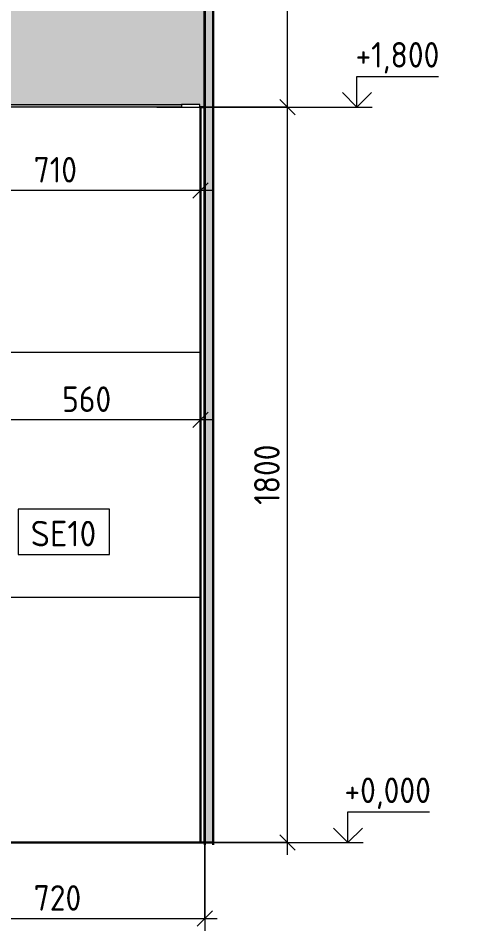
# Model space of a CAD drawing. Header units: millimetres. Extents: x 66053 to 88312, y -1987 to 8211.
# Drawn here: x 79854 to 80937, y -216 to 2017 of the extents above; entities that cross this region are included whole.
import ezdxf

# ---------------------------------------------------------------- set-up
doc = ezdxf.new("R2010")
doc.units = ezdxf.units.MM
for name, color, linetype, lineweight in [('A-ANNO-DIMS', 7, 'Continuous', 9), ('A-ANNO-DIMS-25', 7, 'Continuous', 9), ('A-WALL-PATT', 7, 'Continuous', 9), ('G-ANNO-DIMS', 7, 'Continuous', 9), ('G-ANNO-DIMS-1', 7, 'Continuous', 20), ('I-WALL', 7, 'Continuous', 9), ('P-SANR-FIXT-IDEN', 7, 'Continuous', 9), ('Ограждение', 7, 'Continuous', 9), ('Поручни', 7, 'Continuous', 9)]:
    doc.layers.add(name, color=color, linetype=linetype, lineweight=lineweight)
for name, color, linetype, lineweight, true_color in [('A-FLOR-FNSH-2', 7, 'Continuous', 30, 0x3c3c3c), ('A-WALL-4', 7, 'Continuous', 30, 0x3c3c3c), ('A-WALL-FNSH-2', 7, 'Continuous', 30, 0x3c3c3c), ('I-WALL-1', 7, 'Continuous', 9, 0x787878)]:
    doc.layers.add(name, color=color, linetype=linetype, lineweight=lineweight, true_color=true_color)
doc.styles.add('GOST Common_3', font='GOST_Common.ttf', dxfattribs={"height": 62.5})
doc.styles.add('ISOCPEUR_1', font='isocpeur.ttf', dxfattribs={"width": 0.9, "height": 62.5})
doc.dimstyles.new('ISO-2_5_0_9К_БОЛЬШОЙ', dxfattribs={"dimscale": 304.8, "dimtxt": 62.248823, "dimasz": 0.123031, "dimexe": 0.098425, "dimexo": 0.246063, "dimgap": 0, "dimtad": 1, "dimdec": 0, "dimrnd": 10, "dimzin": 0, "dimdsep": 46, "dimtxsty": 'ISOCPEUR_1', "dimblk1": 'OBLIQUE', "dimblk2": 'OBLIQUE', "dimsah": 1, "dimcen": 0.09, "dimdle": 0.098425, "dimazin": 0, "dimtfac": 1, "dimtdec": 4, "dimtix": 1, "dimtmove": 0, "dimatfit": 3, "dimfxl": 1, "dimtvp": 1, "dimtolj": 1, "dimtzin": 0, "dimarcsym": 2})
doc.dimstyles.new('ISO-2_5_0_9К_БОЛЬШОЙ_округление', dxfattribs={"dimscale": 304.8, "dimtxt": 62.248823, "dimasz": 0.123031, "dimexe": 0.098425, "dimexo": 0, "dimgap": 0, "dimtad": 1, "dimdec": 0, "dimrnd": 10, "dimzin": 0, "dimdsep": 46, "dimtxsty": 'ISOCPEUR_1', "dimblk1": 'OBLIQUE', "dimblk2": 'OBLIQUE', "dimsah": 1, "dimcen": 0.09, "dimdle": 0.098425, "dimazin": 0, "dimtfac": 1, "dimtdec": 4, "dimtix": 1, "dimtmove": 0, "dimatfit": 3, "dimfxl": 1, "dimtvp": 1, "dimtolj": 1, "dimtzin": 0, "dimarcsym": 2})

# ---------------------------------------------------------------- blocks, each defined once
blk = doc.blocks.new('Ограждение - Ограждение-30307474-1_14-3')
at = {"layer": 'Ограждение'}
blk.add_hatch(color=256, dxfattribs=at).paths.add_polyline_path([(-68818.8, 1800), (-67637.5, 1800), (-67637.5, 1806), (-69862.5, 1806), (-69862.5, 1800), (-69345.3, 1800)])
at = {"layer": 'Поручни'}
for p, q in [((-69862.5, 1806), (-69907.5, 1806)), ((-69907.5, 1806), (-69907.5, 1800)), ((-69907.5, 1800), (-69862.5, 1800)), ((-69862.5, 1800), (-69862.5, 1806)), ((-69862.5, 1806), (-67637.5, 1806)), ((-67637.5, 1800), (-69862.5, 1800)), ((-67592.5, 1806), (-67637.5, 1806)), ((-67637.5, 1806), (-67637.5, 1800)), ((-67637.5, 1800), (-67592.5, 1800)), ((-67592.5, 1800), (-67592.5, 1806))]:
    blk.add_line(p, q, dxfattribs=at)
blk = doc.blocks.new('Высотные отметки - Стрелка_Верх-17668718-1_14-3')
at = {"layer": 'G-ANNO-DIMS'}
for p, q in [((-67284.6, 3955), (-67084.6, 3955)), ((-67284.6, 3880), (-67284.6, 3955)), ((-67322.5, 3880), (-67247.6, 3880))]:
    blk.add_line(p, q, dxfattribs=at)
at = {"layer": 'G-ANNO-DIMS-1'}
for q in [(-67320, 3915.4), (-67249.3, 3915.4)]:
    blk.add_line((-67284.6, 3880), q, dxfattribs=at)
blk = doc.blocks.new('DIMBLOCK23-1_14-3')
at = {"layer": 'A-ANNO-DIMS-25', "lineweight": 20}
for p, q in [((80512.9, 1800), (80494.2, 1818.8)), ((80512.9, 1800), (80531.7, 1781.2)), ((80512.9, 0), (80494.2, 18.8)), ((80512.9, 0), (80531.7, -18.8))]:
    blk.add_line(p, q, dxfattribs=at)
at = {"layer": 'A-ANNO-DIMS-25'}
for p, q in [((80298.4, 1800), (80542.9, 1800)), ((80512.9, 1800), (80298.4, 1800)), ((80512.9, -30), (80512.9, 1800)), ((80310.9, 0), (80542.9, 0)), ((80512.9, 0), (80310.9, 0))]:
    blk.add_line(p, q, dxfattribs=at)
at = {"layer": 'A-ANNO-DIMS-25', "color": 0, "insert": (80431.3, 826.4), "char_height": 62.5, "width": 176.691, "attachment_point": 1, "rotation": 90, "line_spacing_factor": 1.149209, "style": 'ISOCPEUR_1'}
blk.add_mtext('1800', dxfattribs=at)
blk = doc.blocks.new('_Oblique')
at = {"color": 0, "linetype": 'ByBlock', "lineweight": -2}
blk.add_line((-0.5, -0.5), (0.5, 0.5), dxfattribs=at)
blk = doc.blocks.new('DIMBLOCK24-1_14-3')
at = {"layer": 'A-ANNO-DIMS-25', "lineweight": 20}
for p, q in [((80512.9, 3400), (80494.2, 3418.8)), ((80512.9, 3400), (80531.7, 3381.2)), ((80512.9, 1800), (80494.2, 1818.8)), ((80512.9, 1800), (80531.7, 1781.2))]:
    blk.add_line(p, q, dxfattribs=at)
at = {"layer": 'A-ANNO-DIMS-25'}
for p, q in [((80512.9, 1800), (80512.9, 3430)), ((80310.9, 3400), (80542.9, 3400)), ((80512.9, 3400), (80310.9, 3400)), ((80298.4, 1800), (80542.9, 1800)), ((80512.9, 1800), (80298.4, 1800))]:
    blk.add_line(p, q, dxfattribs=at)
at = {"layer": 'A-ANNO-DIMS-25', "color": 0, "insert": (80431.3, 2526.4), "char_height": 62.5, "width": 176.691, "attachment_point": 1, "rotation": 90, "line_spacing_factor": 1.149209, "style": 'ISOCPEUR_1'}
blk.add_mtext('1600', dxfattribs=at)
blk = doc.blocks.new('DIMBLOCK25-1_14-3')
at = {"layer": 'A-ANNO-DIMS-25'}
for p, q in [((79740.9, 1008.2), (79740.9, 1064.8)), ((80299.9, 1008.2), (80299.9, 1064.8)), ((80329.9, 1034.8), (79740.9, 1034.8)), ((79740.9, 1034.8), (79740.9, 1008.2)), ((80299.9, 1034.8), (80299.9, 1008.2))]:
    blk.add_line(p, q, dxfattribs=at)
at = {"layer": 'A-ANNO-DIMS-25', "lineweight": 20}
for p, q in [((79740.9, 1034.8), (79759.6, 1053.5)), ((80299.9, 1034.8), (80318.6, 1053.5)), ((79740.9, 1034.8), (79722.1, 1016)), ((80299.9, 1034.8), (80281.1, 1016))]:
    blk.add_line(p, q, dxfattribs=at)
at = {"layer": 'A-ANNO-DIMS-25', "color": 0, "insert": (79961.1, 1116.4), "char_height": 62.5, "width": 142.215, "attachment_point": 1, "line_spacing_factor": 1.149209, "style": 'ISOCPEUR_1'}
blk.add_mtext('560', dxfattribs=at)
blk = doc.blocks.new('DIMBLOCK32-1_14-3')
at = {"layer": 'A-ANNO-DIMS-25'}
for p, q in [((79590.9, 610.5), (79590.9, -215.9)), ((79590.9, -185.9), (79590.9, 610.5)), ((80310.9, 0), (80310.9, -215.9)), ((80310.9, -185.9), (80310.9, 0)), ((79590.9, -185.9), (80340.9, -185.9))]:
    blk.add_line(p, q, dxfattribs=at)
at = {"layer": 'A-ANNO-DIMS-25', "lineweight": 20}
for p, q in [((79590.9, -185.9), (79609.6, -167.2)), ((80310.9, -185.9), (80329.6, -167.2)), ((79590.9, -185.9), (79572.1, -204.7)), ((80310.9, -185.9), (80292.1, -204.7))]:
    blk.add_line(p, q, dxfattribs=at)
at = {"layer": 'A-ANNO-DIMS-25', "color": 0, "insert": (79891.6, -104.3), "char_height": 62.5, "width": 142.215, "attachment_point": 1, "line_spacing_factor": 1.149209, "style": 'ISOCPEUR_1'}
blk.add_mtext('720', dxfattribs=at)
blk = doc.blocks.new('М_сантехническая_рамка1 - В рамке-30590747-1_14-3')
at = {"layer": 'P-SANR-FIXT-IDEN'}
for p, q in [((-69438.1, 815.7), (-69661.4, 815.7)), ((-69661.4, 815.7), (-69661.4, 705.3)), ((-69438.1, 705.3), (-69438.1, 815.7)), ((-69661.4, 705.3), (-69438.1, 705.3))]:
    blk.add_line(p, q, dxfattribs=at)
blk = doc.blocks.new('DIMBLOCK33-1_14-3')
at = {"layer": 'A-ANNO-DIMS-25'}
for p, q in [((80299.9, 1644.7), (80299.9, 1566.2)), ((80299.9, 1596.2), (80299.9, 1644.7)), ((79590.9, 985.5), (79590.9, 1626.2)), ((80329.9, 1596.2), (79590.9, 1596.2)), ((79590.9, 1596.2), (79590.9, 985.5))]:
    blk.add_line(p, q, dxfattribs=at)
at = {"layer": 'A-ANNO-DIMS-25', "lineweight": 20}
for p, q in [((79590.9, 1596.2), (79609.6, 1615)), ((80299.9, 1596.2), (80318.6, 1615)), ((79590.9, 1596.2), (79572.1, 1577.5)), ((80299.9, 1596.2), (80281.1, 1577.5))]:
    blk.add_line(p, q, dxfattribs=at)
at = {"layer": 'A-ANNO-DIMS-25', "color": 0, "insert": (79891.5, 1677.9), "char_height": 62.5, "width": 129.286, "attachment_point": 1, "line_spacing_factor": 1.149209, "style": 'ISOCPEUR_1'}
blk.add_mtext('710', dxfattribs=at)

msp = doc.modelspace()

# ---------------------------------------------------------------- hatches: boundary and pattern name
at = {"layer": 'A-WALL-PATT'}
msp.add_hatch(color=256, dxfattribs=at).paths.add_polyline_path([(77983.4, 1800), (77983.4, 1806), (80298.4, 1806), (80298.4, 1800), (80309.9, 1800), (80309.9, 3400), (77971.9, 3400), (77971.9, 1800), (77981.9, 1800)])
h = msp.add_hatch(dxfattribs=at)
h.set_pattern_fill('FP_19', color=256, style=0, pattern_type=2)
h.set_pattern_definition([(90, (80340.85, 0), (-600, 4e-14), []), (180, (80340.85, 0), (-7e-14, -600), [])])
h.paths.add_polyline_path([(77981.9, 0), (78141.7, 0), (78276.1, 36.1), (78276.1, 0), (78540.9, 0), (78540.9, 264.8), (78504.5, 264.7), (78540.6, 400), (78540.9, 400), (78540.9, 600), (78966.8, 600), (78970.9, 750), (78970.9, 790), (79123.4, 790), (79123.6, 795.6), (79125.2, 798.7), (79128.4, 800), (79153.7, 799.9), (79155.6, 799.1), (79157, 798.2), (79157.7, 796.3), (79157.9, 796.2), (79158.4, 795), (79158.4, 790), (79310.9, 790), (79310.9, 750), (79320.3, 400), (79320.8, 400), (79320.8, 378), (79320.1, 364.2), (79318, 348.6), (79317.6, 348.6), (79314.6, 333.4), (79307.1, 311.2), (79296.2, 289.4), (79283.6, 270.5), (79266.5, 251.5), (79250.4, 237.3), (79230.8, 224.2), (79225.3, 221.5), (79225.3, 0), (80299.9, 0), (80299.9, 1800), (77981.9, 1800), (77981.9, 480.3)])
at = {"layer": 'I-WALL-1'}
h = msp.add_hatch(dxfattribs=at)
h.set_pattern_fill('FP_16', color=256, style=0, pattern_type=2)
h.set_pattern_definition([(45, (147890.853, 0), (-8.8388348, 8.8388348), [])])
h.paths.add_polyline_path([(80331.2, -0.1), (80331.2, 3880), (80330.9, 3880), (80330.9, -0.1)])
h = msp.add_hatch(dxfattribs=at)
h.set_pattern_fill('FP_18', color=256, style=0, pattern_type=2)
h.set_pattern_definition([(0, (147890.853, 0), (30.48, 7.62), [2.515, -20.345, 2.515, -20.345, -121.92]), (0, (147890.853, 0), (30.48, 7.62), [-45.72, 2.515, -43.205, 2.515, -20.345, -53.34]), (0, (147890.853, 0), (30.48, 7.62), [-114.3, 2.515, -12.725, 2.515, -35.585]), (120, (147902.283, 3.81), (-21.8391136, 22.5864543), [2.515, -20.345, 2.515, -20.345, -121.92]), (120, (147902.283, 3.81), (-21.8391136, 22.5864543), [-45.72, 2.515, -43.205, 2.515, -20.345, -53.34]), (120, (147902.283, 3.81), (-21.8391136, 22.5864543), [-114.3, 2.515, -12.725, 2.515, -35.585]), (240, (147906.093, 19.05), (-8.6408864, -30.2064543), [2.515, -20.345, 2.515, -20.345, -121.92]), (240, (147906.093, 19.05), (-8.6408864, -30.2064543), [-45.72, 2.515, -43.205, 2.515, -20.345, -53.34]), (240, (147906.093, 19.05), (-8.6408864, -30.2064543), [-114.3, 2.515, -12.725, 2.515, -35.585])])
h.paths.add_polyline_path([(80310.9, 0), (80330.9, 0), (80330.9, 3470), (80310.9, 3470), (80310.9, 237.5)])

# ---------------------------------------------------------------- linework, layer by layer
at = {"layer": 'A-FLOR-FNSH-2'}
for p, q in [((80299.9, 0), (79140.9, 0)), ((80310.9, -5.4), (80310.9, 0)), ((80331.2, -0.1), (78939.6, -0.1))]:
    msp.add_line(p, q, dxfattribs=at)
at = {"layer": 'A-WALL-4'}
for p, q in [((80330.9, 3880.2), (80330.9, -5.4)), ((80310.9, 0), (80330.9, 0))]:
    msp.add_line(p, q, dxfattribs=at)
at = {"layer": 'A-WALL-FNSH-2'}
for p, q in [((80309.9, 3400), (80309.9, 0)), ((80310.9, 0), (80310.9, 3401)), ((80310.9, 1800), (80299.9, 1800)), ((80299.9, 1800), (80299.9, 0)), ((80299.9, 0), (80310.9, 0))]:
    msp.add_line(p, q, dxfattribs=at)
at = {"layer": 'G-ANNO-DIMS'}
for p, q in [((80192.7, 1800), (80550.3, 1800)), ((80550.3, 1800), (80682.9, 1800)), ((80264.9, 0), (80496.8, 0)), ((80496.8, 0), (80661.1, 0))]:
    msp.add_line(p, q, dxfattribs=at)
at = {"layer": 'I-WALL'}
msp.add_line((80299.9, 1800), (80298.4, 1800), dxfattribs=at)

# ---------------------------------------------------------------- block references
at = {"layer": 'G-ANNO-DIMS'}
for p in [(147967.6, -2080), (147945.7, -3880)]:
    msp.add_blockref('Высотные отметки - Стрелка_Верх-17668718-1_14-3', p, dxfattribs=at)
at = {"layer": 'P-SANR-FIXT-IDEN'}
msp.add_blockref('М_сантехническая_рамка1 - В рамке-30590747-1_14-3', (149515.2, 0), dxfattribs=at)
at = {"layer": 'Поручни'}
msp.add_blockref('Ограждение - Ограждение-30307474-1_14-3', (147890.9, 0), dxfattribs=at)

# ---------------------------------------------------------------- texts
at = {"layer": 'P-SANR-FIXT-IDEN', "insert": (79884.2, 787.4), "char_height": 62.5, "width": 206.435, "attachment_point": 1, "style": 'GOST Common_3'}
msp.add_mtext('SE10', dxfattribs=at)

# ---------------------------------------------------------------- dimensions: what is measured, and where the dimension line sits
at = {"layer": 'A-ANNO-DIMS'}
for base, p1, p2, override, picture, middle in [((80512.9, 3400), (80298.4, 1800), (80310.9, 3400), {"dimpost": '<>', "dimfxl": 1600.048827}, 'DIMBLOCK24-1_14-3', (80481.7, 2600)), ((80512.9, 1800), (80310.9, 0), (80298.4, 1800), {"dimpost": '<>', "dimfxl": 1800.043402}, 'DIMBLOCK23-1_14-3', (80481.7, 900))]:
    dim = msp.add_linear_dim(base=base, p1=p1, p2=p2, angle=90, dimstyle='ISO-2_5_0_9К_БОЛЬШОЙ_округление', override=override, dxfattribs=at)
    dim.commit()
    dim.dimension.update_dxf_attribs({"geometry": picture, "text_midpoint": middle})
for base, p1, p2, dimstyle, override, picture, middle in [((79590.9, 1596.2), (80299.9, 1569.7), (79590.9, 910.5), 'ISO-2_5_0_9К_БОЛЬШОЙ', {"dimpost": '<>', "dimfxl": 968.108539}, 'DIMBLOCK33-1_14-3', (79945.4, 1627.5)), ((79740.9, 1034.8), (80299.9, 1008.2), (79740.9, 1008.2), 'ISO-2_5_0_9К_БОЛЬШОЙ_округление', {"dimpost": '<>', "dimfxl": 559}, 'DIMBLOCK25-1_14-3', (80020.4, 1066)), ((80310.9, -185.9), (79590.9, 610.5), (80310.9, 0), 'ISO-2_5_0_9К_БОЛЬШОЙ_округление', {"dimpost": '<>', "dimfxl": 943.986369}, 'DIMBLOCK32-1_14-3', (79950.9, -154.7))]:
    dim = msp.add_linear_dim(base=base, p1=p1, p2=p2, dimstyle=dimstyle, override=override, dxfattribs=at)
    dim.commit()
    dim.dimension.update_dxf_attribs({"geometry": picture, "text_midpoint": middle})

# ---------------------------------------------------------------- next in the draw order: texts
at = {"layer": 'G-ANNO-DIMS', "char_height": 62.5, "attachment_point": 1, "line_spacing_factor": 1.149209, "style": 'ISOCPEUR_1', "bg_fill": 3, "box_fill_scale": 1.25, "bg_fill_color": 256, "bg_fill_true_color": 13158600, "bg_fill_transparency": 0}
for s, insert, width in [('+1,800', (80679.6, 1959.2), 242.008), ('+0,000', (80652.5, 159.2), 254.705)]:
    msp.add_mtext(s, dxfattribs=dict(at, insert=insert, width=width))

doc.saveas('drawing.dxf')
